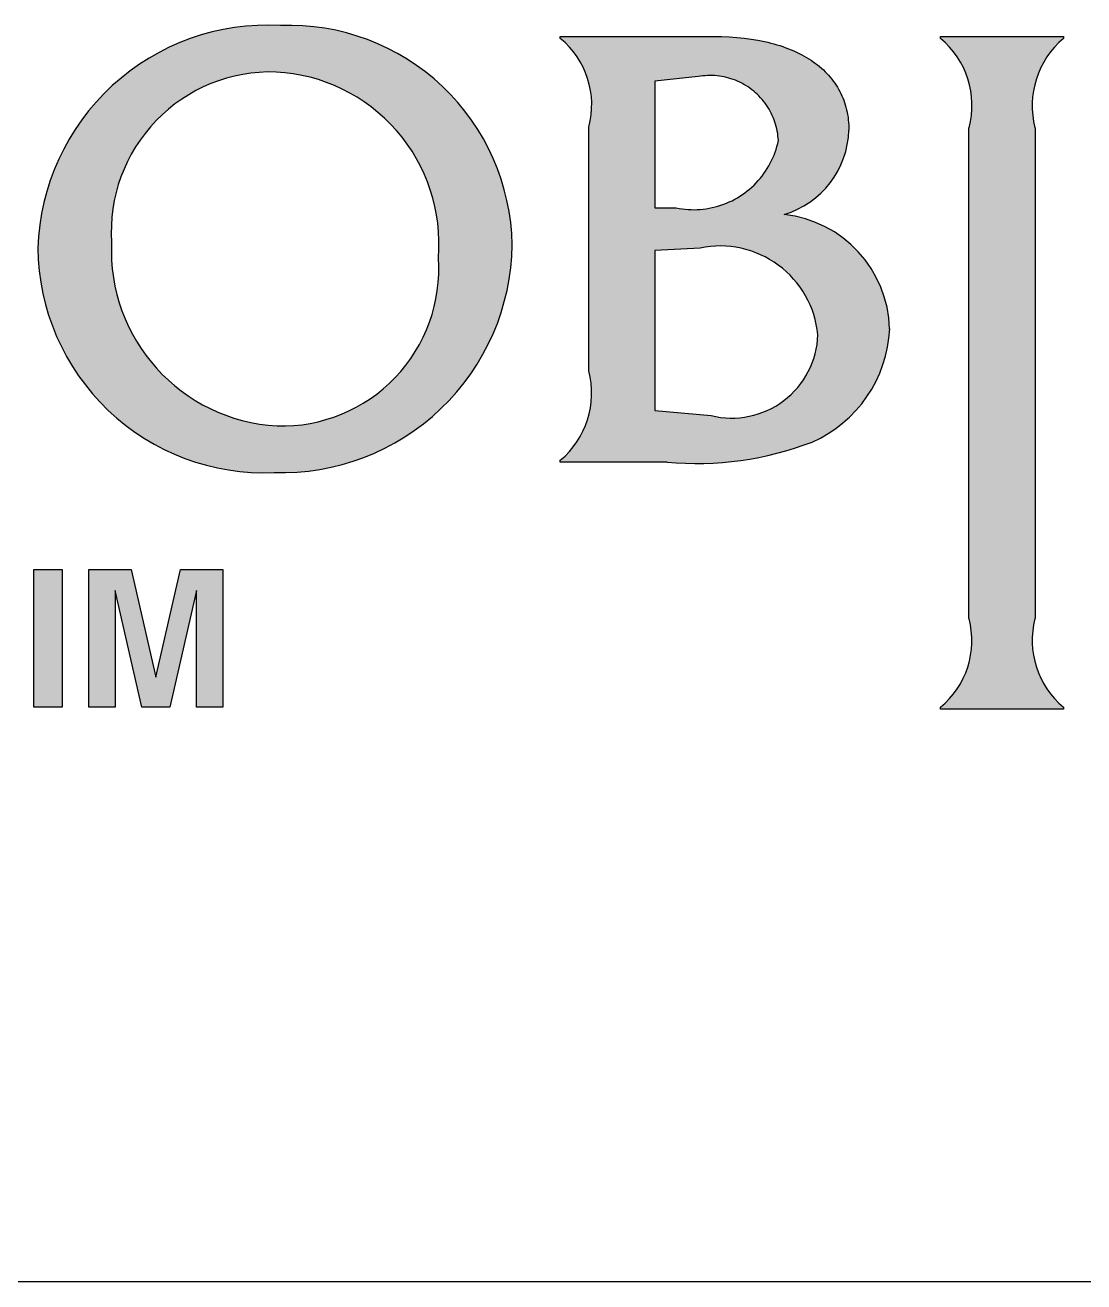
# Model space of a CAD drawing. Extents: x 1919 to 2339, y -1533 to -939.
# Drawn here: x 2027.649 to 2030.696, y -1377.379 to -1373.762 of the extents above; entities that cross this region are included whole.
import ezdxf

# ---------------------------------------------------------------- set-up
doc = ezdxf.new("R2010")
doc.units = 0
doc.header["$LTSCALE"] = 7
doc.header["$MEASUREMENT"] = 0
doc.layers.add('08_ALL_FEATURES', color=7, linetype='CONTINUOUS')
doc.layers.add('D', color=2, linetype='CONTINUOUS')

msp = doc.modelspace()

# ---------------------------------------------------------------- hatches: boundary and pattern name
at = {"layer": 'D', "extrusion": (0, 0, -1)}
h = msp.add_hatch(color=256, dxfattribs=at)
h.paths.add_polyline_path([(-2028.3845, -1373.7626), (-2028.4001, -1373.7622), (-2028.4157, -1373.7622), (-2028.4315, -1373.7626), (-2028.4472, -1373.7633), (-2028.4631, -1373.7645), (-2028.4789, -1373.766), (-2028.4948, -1373.768), (-2028.5106, -1373.7703), (-2028.5264, -1373.7731), (-2028.5422, -1373.7762), (-2028.5579, -1373.7798), (-2028.5735, -1373.7837), (-2028.5891, -1373.788), (-2028.6046, -1373.7928), (-2028.6199, -1373.7979), (-2028.6352, -1373.8034), (-2028.6502, -1373.8093), (-2028.6652, -1373.8156), (-2028.6799, -1373.8222), (-2028.6945, -1373.8293), (-2028.7088, -1373.8366), (-2028.723, -1373.8443), (-2028.7369, -1373.8524), (-2028.7506, -1373.8607), (-2028.7641, -1373.8694), (-2028.7773, -1373.8784), (-2028.7902, -1373.8877), (-2028.8028, -1373.8973), (-2028.8152, -1373.9071), (-2028.8272, -1373.9172), (-2028.839, -1373.9276), (-2028.8505, -1373.9382), (-2028.8617, -1373.949), (-2028.8726, -1373.9602), (-2028.8834, -1373.9717), (-2028.8939, -1373.9835), (-2028.9041, -1373.9956), (-2028.9141, -1374.008), (-2028.9238, -1374.0207), (-2028.9332, -1374.0336), (-2028.9423, -1374.0468), (-2028.9511, -1374.0603), (-2028.9596, -1374.074), (-2028.9677, -1374.088), (-2028.9755, -1374.1021), (-2028.983, -1374.1165), (-2028.9901, -1374.1311), (-2028.9968, -1374.1458), (-2029.0031, -1374.1607), (-2029.0091, -1374.1757), (-2029.0146, -1374.1909), (-2029.0198, -1374.2062), (-2029.0246, -1374.2216), (-2029.029, -1374.2371), (-2029.033, -1374.2527), (-2029.0366, -1374.2684), (-2029.0398, -1374.284), (-2029.0426, -1374.2998), (-2029.0451, -1374.3155), (-2029.0471, -1374.3312), (-2029.0487, -1374.3469), (-2029.0499, -1374.3626), (-2029.0508, -1374.3783), (-2029.0512, -1374.3939), (-2029.0508, -1374.41), (-2029.05, -1374.4261), (-2029.0488, -1374.4423), (-2029.0472, -1374.4586), (-2029.0452, -1374.4748), (-2029.0428, -1374.4911), (-2029.04, -1374.5073), (-2029.0367, -1374.5235), (-2029.0331, -1374.5397), (-2029.029, -1374.5558), (-2029.0245, -1374.5718), (-2029.0197, -1374.5878), (-2029.0144, -1374.6036), (-2029.0087, -1374.6193), (-2029.0026, -1374.6349), (-2028.9961, -1374.6503), (-2028.9893, -1374.6655), (-2028.982, -1374.6806), (-2028.9744, -1374.6955), (-2028.9664, -1374.7101), (-2028.9581, -1374.7246), (-2028.9494, -1374.7388), (-2028.9404, -1374.7527), (-2028.9311, -1374.7664), (-2028.9214, -1374.7798), (-2028.9115, -1374.793), (-2028.9012, -1374.8058), (-2028.8907, -1374.8184), (-2028.8799, -1374.8306), (-2028.8689, -1374.8425), (-2028.8576, -1374.8541), (-2028.8461, -1374.8654), (-2028.8343, -1374.8764), (-2028.8222, -1374.8872), (-2028.8098, -1374.8977), (-2028.7971, -1374.9079), (-2028.7841, -1374.9178), (-2028.7708, -1374.9275), (-2028.7572, -1374.9369), (-2028.7434, -1374.9459), (-2028.7293, -1374.9546), (-2028.715, -1374.963), (-2028.7004, -1374.971), (-2028.6856, -1374.9787), (-2028.6706, -1374.986), (-2028.6554, -1374.993), (-2028.6401, -1374.9995), (-2028.6245, -1375.0057), (-2028.6088, -1375.0115), (-2028.593, -1375.0169), (-2028.5771, -1375.0219), (-2028.561, -1375.0264), (-2028.5449, -1375.0306), (-2028.5287, -1375.0344), (-2028.5124, -1375.0377), (-2028.4961, -1375.0406), (-2028.4797, -1375.0431), (-2028.4634, -1375.0453), (-2028.447, -1375.0469), (-2028.4307, -1375.0482), (-2028.4144, -1375.0491), (-2028.3982, -1375.0496), (-2028.382, -1375.0497), (-2028.3659, -1375.0493), (-2028.35, -1375.0498), (-2028.3339, -1375.0499), (-2028.3178, -1375.0496), (-2028.3017, -1375.0489), (-2028.2855, -1375.0478), (-2028.2693, -1375.0463), (-2028.253, -1375.0444), (-2028.2368, -1375.042), (-2028.2206, -1375.0393), (-2028.2045, -1375.0361), (-2028.1884, -1375.0325), (-2028.1723, -1375.0285), (-2028.1564, -1375.0241), (-2028.1405, -1375.0193), (-2028.1248, -1375.0141), (-2028.1092, -1375.0084), (-2028.0938, -1375.0024), (-2028.0785, -1374.996), (-2028.0634, -1374.9892), (-2028.0485, -1374.9821), (-2028.0338, -1374.9746), (-2028.0193, -1374.9667), (-2028.005, -1374.9584), (-2027.991, -1374.9499), (-2027.9772, -1374.941), (-2027.9638, -1374.9318), (-2027.9505, -1374.9222), (-2027.9376, -1374.9124), (-2027.925, -1374.9023), (-2027.9126, -1374.892), (-2027.9006, -1374.8814), (-2027.8889, -1374.8705), (-2027.8775, -1374.8594), (-2027.8663, -1374.8479), (-2027.8553, -1374.8361), (-2027.8446, -1374.824), (-2027.8342, -1374.8116), (-2027.824, -1374.7989), (-2027.8141, -1374.7859), (-2027.8045, -1374.7726), (-2027.7953, -1374.759), (-2027.7863, -1374.7452), (-2027.7777, -1374.7311), (-2027.7694, -1374.7168), (-2027.7615, -1374.7023), (-2027.754, -1374.6875), (-2027.7468, -1374.6726), (-2027.74, -1374.6575), (-2027.7336, -1374.6422), (-2027.7276, -1374.6267), (-2027.722, -1374.6112), (-2027.7168, -1374.5955), (-2027.712, -1374.5797), (-2027.7076, -1374.5638), (-2027.7036, -1374.5478), (-2027.7001, -1374.5317), (-2027.6969, -1374.5157), (-2027.6942, -1374.4996), (-2027.6918, -1374.4834), (-2027.6899, -1374.4673), (-2027.6884, -1374.4512), (-2027.6873, -1374.4352), (-2027.6866, -1374.4191), (-2027.6862, -1374.4032), (-2027.6869, -1374.3871), (-2027.688, -1374.371), (-2027.6895, -1374.3548), (-2027.6914, -1374.3386), (-2027.6937, -1374.3224), (-2027.6964, -1374.3062), (-2027.6995, -1374.29), (-2027.7031, -1374.2738), (-2027.707, -1374.2577), (-2027.7114, -1374.2417), (-2027.7162, -1374.2258), (-2027.7214, -1374.2099), (-2027.7269, -1374.1942), (-2027.7329, -1374.1786), (-2027.7393, -1374.1631), (-2027.7461, -1374.1479), (-2027.7532, -1374.1327), (-2027.7608, -1374.1178), (-2027.7687, -1374.1031), (-2027.7769, -1374.0886), (-2027.7856, -1374.0743), (-2027.7945, -1374.0603), (-2027.8038, -1374.0465), (-2027.8134, -1374.033), (-2027.8233, -1374.0198), (-2027.8335, -1374.0069), (-2027.844, -1373.9942), (-2027.8548, -1373.9819), (-2027.8659, -1373.9699), (-2027.8771, -1373.9582), (-2027.8887, -1373.9468), (-2027.9004, -1373.9358), (-2027.9124, -1373.9251), (-2027.9247, -1373.9146), (-2027.9373, -1373.9043), (-2027.9502, -1373.8944), (-2027.9635, -1373.8847), (-2027.977, -1373.8753), (-2027.9907, -1373.8663), (-2028.0047, -1373.8575), (-2028.019, -1373.8491), (-2028.0335, -1373.841), (-2028.0483, -1373.8333), (-2028.0632, -1373.8259), (-2028.0784, -1373.819), (-2028.0937, -1373.8124), (-2028.1093, -1373.8061), (-2028.1249, -1373.8003), (-2028.1407, -1373.7949), (-2028.1567, -1373.7898), (-2028.1727, -1373.7852), (-2028.1889, -1373.781), (-2028.2051, -1373.7772), (-2028.2214, -1373.7738), (-2028.2378, -1373.7709), (-2028.2541, -1373.7683), (-2028.2705, -1373.7662), (-2028.2869, -1373.7644), (-2028.3033, -1373.7631), (-2028.3196, -1373.7622), (-2028.336, -1373.7617), (-2028.3522, -1373.7616), (-2028.3684, -1373.7619)], flags=0)
h.paths.add_polyline_path([(-2028.3752, -1374.9153), (-2028.3641, -1374.9145), (-2028.3528, -1374.9136), (-2028.3415, -1374.9123), (-2028.3302, -1374.9108), (-2028.3187, -1374.909), (-2028.3073, -1374.9069), (-2028.2957, -1374.9046), (-2028.2842, -1374.9019), (-2028.2727, -1374.899), (-2028.2611, -1374.8957), (-2028.2495, -1374.8922), (-2028.238, -1374.8884), (-2028.2265, -1374.8843), (-2028.215, -1374.8798), (-2028.2035, -1374.8751), (-2028.1921, -1374.87), (-2028.1808, -1374.8646), (-2028.1696, -1374.859), (-2028.1585, -1374.853), (-2028.1474, -1374.8467), (-2028.1365, -1374.8401), (-2028.1258, -1374.8333), (-2028.1151, -1374.8261), (-2028.1046, -1374.8186), (-2028.0943, -1374.8109), (-2028.0842, -1374.8029), (-2028.0743, -1374.7946), (-2028.0645, -1374.786), (-2028.055, -1374.7772), (-2028.0457, -1374.7681), (-2028.0366, -1374.7588), (-2028.0278, -1374.7492), (-2028.0192, -1374.7394), (-2028.0108, -1374.7294), (-2028.0028, -1374.7192), (-2027.995, -1374.7088), (-2027.9875, -1374.6983), (-2027.9802, -1374.6875), (-2027.9733, -1374.6766), (-2027.9666, -1374.6655), (-2027.9603, -1374.6544), (-2027.9543, -1374.643), (-2027.9485, -1374.6316), (-2027.9431, -1374.6201), (-2027.938, -1374.6085), (-2027.9332, -1374.5968), (-2027.9288, -1374.585), (-2027.9246, -1374.5732), (-2027.9207, -1374.5614), (-2027.9172, -1374.5495), (-2027.914, -1374.5376), (-2027.911, -1374.5257), (-2027.9084, -1374.5138), (-2027.9061, -1374.502), (-2027.9041, -1374.4901), (-2027.9024, -1374.4783), (-2027.9009, -1374.4666), (-2027.8998, -1374.4549), (-2027.8989, -1374.4433), (-2027.8983, -1374.4317), (-2027.898, -1374.4203), (-2027.8979, -1374.4089), (-2027.8981, -1374.3976), (-2027.8985, -1374.3864), (-2027.8978, -1374.3748), (-2027.8975, -1374.3631), (-2027.8975, -1374.3513), (-2027.8977, -1374.3394), (-2027.8983, -1374.3276), (-2027.8992, -1374.3157), (-2027.9004, -1374.3038), (-2027.9019, -1374.2918), (-2027.9037, -1374.2799), (-2027.9058, -1374.2681), (-2027.9083, -1374.2562), (-2027.9111, -1374.2444), (-2027.9142, -1374.2327), (-2027.9176, -1374.221), (-2027.9213, -1374.2094), (-2027.9253, -1374.198), (-2027.9296, -1374.1866), (-2027.9343, -1374.1753), (-2027.9392, -1374.1642), (-2027.9444, -1374.1533), (-2027.9499, -1374.1425), (-2027.9556, -1374.1318), (-2027.9616, -1374.1214), (-2027.9679, -1374.1111), (-2027.9744, -1374.101), (-2027.9812, -1374.0911), (-2027.9882, -1374.0814), (-2027.9954, -1374.072), (-2028.0029, -1374.0628), (-2028.0105, -1374.0538), (-2028.0183, -1374.0451), (-2028.0263, -1374.0366), (-2028.0345, -1374.0283), (-2028.043, -1374.0202), (-2028.0517, -1374.0122), (-2028.0607, -1374.0045), (-2028.0698, -1373.9969), (-2028.0793, -1373.9896), (-2028.0889, -1373.9825), (-2028.0988, -1373.9756), (-2028.1088, -1373.969), (-2028.1191, -1373.9626), (-2028.1295, -1373.9565), (-2028.1401, -1373.9506), (-2028.1509, -1373.9451), (-2028.1618, -1373.9398), (-2028.1729, -1373.9347), (-2028.1841, -1373.93), (-2028.1954, -1373.9256), (-2028.2069, -1373.9215), (-2028.2184, -1373.9177), (-2028.23, -1373.9142), (-2028.2417, -1373.911), (-2028.2535, -1373.9081), (-2028.2653, -1373.9056), (-2028.2771, -1373.9033), (-2028.289, -1373.9014), (-2028.3008, -1373.8998), (-2028.3127, -1373.8985), (-2028.3246, -1373.8975), (-2028.3364, -1373.8969), (-2028.3482, -1373.8965), (-2028.3599, -1373.8964), (-2028.3716, -1373.8967), (-2028.3836, -1373.8974), (-2028.3957, -1373.8985), (-2028.4078, -1373.8999), (-2028.4199, -1373.9016), (-2028.432, -1373.9036), (-2028.4441, -1373.9059), (-2028.4562, -1373.9085), (-2028.4683, -1373.9114), (-2028.4803, -1373.9146), (-2028.4922, -1373.9181), (-2028.5041, -1373.922), (-2028.5159, -1373.9261), (-2028.5276, -1373.9306), (-2028.5392, -1373.9353), (-2028.5506, -1373.9404), (-2028.562, -1373.9457), (-2028.5732, -1373.9513), (-2028.5843, -1373.9572), (-2028.5952, -1373.9634), (-2028.6059, -1373.9699), (-2028.6164, -1373.9766), (-2028.6268, -1373.9835), (-2028.637, -1373.9907), (-2028.6469, -1373.9982), (-2028.6566, -1374.0058), (-2028.6662, -1374.0137), (-2028.6755, -1374.0218), (-2028.6845, -1374.0301), (-2028.6933, -1374.0386), (-2028.7019, -1374.0472), (-2028.7102, -1374.0561), (-2028.7183, -1374.0651), (-2028.7261, -1374.0743), (-2028.7337, -1374.0837), (-2028.7412, -1374.0933), (-2028.7484, -1374.1032), (-2028.7554, -1374.1133), (-2028.7622, -1374.1236), (-2028.7688, -1374.134), (-2028.7751, -1374.1447), (-2028.7811, -1374.1556), (-2028.7869, -1374.1666), (-2028.7924, -1374.1778), (-2028.7976, -1374.1892), (-2028.8026, -1374.2006), (-2028.8073, -1374.2123), (-2028.8116, -1374.224), (-2028.8157, -1374.2359), (-2028.8195, -1374.2478), (-2028.8229, -1374.2599), (-2028.8261, -1374.272), (-2028.829, -1374.2842), (-2028.8315, -1374.2964), (-2028.8337, -1374.3087), (-2028.8356, -1374.321), (-2028.8372, -1374.3333), (-2028.8385, -1374.3457), (-2028.8395, -1374.358), (-2028.8401, -1374.3703), (-2028.8405, -1374.3826), (-2028.8405, -1374.3948), (-2028.8403, -1374.407), (-2028.8397, -1374.4191), (-2028.8389, -1374.4312), (-2028.8396, -1374.4426), (-2028.8399, -1374.4542), (-2028.84, -1374.4658), (-2028.8398, -1374.4774), (-2028.8393, -1374.4891), (-2028.8385, -1374.5008), (-2028.8373, -1374.5125), (-2028.8359, -1374.5243), (-2028.8341, -1374.536), (-2028.8321, -1374.5477), (-2028.8297, -1374.5594), (-2028.827, -1374.571), (-2028.824, -1374.5826), (-2028.8207, -1374.5941), (-2028.8171, -1374.6055), (-2028.8132, -1374.6168), (-2028.809, -1374.628), (-2028.8044, -1374.6391), (-2028.7996, -1374.65), (-2028.7946, -1374.6608), (-2028.7892, -1374.6715), (-2028.7836, -1374.682), (-2028.7777, -1374.6923), (-2028.7716, -1374.7025), (-2028.7652, -1374.7124), (-2028.7586, -1374.7222), (-2028.7517, -1374.7317), (-2028.7446, -1374.741), (-2028.7374, -1374.7501), (-2028.7299, -1374.759), (-2028.7222, -1374.7676), (-2028.7144, -1374.776), (-2028.7063, -1374.7842), (-2028.698, -1374.7922), (-2028.6895, -1374.8001), (-2028.6807, -1374.8078), (-2028.6717, -1374.8152), (-2028.6625, -1374.8225), (-2028.653, -1374.8295), (-2028.6434, -1374.8363), (-2028.6335, -1374.8429), (-2028.6234, -1374.8492), (-2028.6132, -1374.8553), (-2028.6028, -1374.8611), (-2028.5922, -1374.8666), (-2028.5814, -1374.8719), (-2028.5706, -1374.8769), (-2028.5595, -1374.8816), (-2028.5484, -1374.886), (-2028.5372, -1374.8901), (-2028.5258, -1374.8939), (-2028.5144, -1374.8974), (-2028.5029, -1374.9006), (-2028.4914, -1374.9034), (-2028.4798, -1374.906), (-2028.4681, -1374.9083), (-2028.4565, -1374.9102), (-2028.4448, -1374.9118), (-2028.4331, -1374.9132), (-2028.4215, -1374.9142), (-2028.4098, -1374.9149), (-2028.3982, -1374.9153), (-2028.3867, -1374.9154)], flags=0)
h = msp.add_hatch(color=256, dxfattribs=at)
h.paths.add_polyline_path([(-2030.0203, -1374.0643), (-2030.0201, -1374.0691), (-2030.0198, -1374.0739), (-2030.0194, -1374.0787), (-2030.019, -1374.0835), (-2030.0184, -1374.0884), (-2030.0178, -1374.0933), (-2030.017, -1374.0982), (-2030.0162, -1374.1031), (-2030.0153, -1374.108), (-2030.0142, -1374.1129), (-2030.0131, -1374.1178), (-2030.0119, -1374.1227), (-2030.0105, -1374.1276), (-2030.0091, -1374.1325), (-2030.0076, -1374.1373), (-2030.0059, -1374.1422), (-2030.0042, -1374.147), (-2030.0023, -1374.1519), (-2030.0004, -1374.1567), (-2029.9984, -1374.1614), (-2029.9962, -1374.1662), (-2029.994, -1374.1709), (-2029.9917, -1374.1755), (-2029.9892, -1374.1802), (-2029.9867, -1374.1848), (-2029.9841, -1374.1893), (-2029.9813, -1374.1938), (-2029.9785, -1374.1983), (-2029.9756, -1374.2026), (-2029.9726, -1374.207), (-2029.9695, -1374.2113), (-2029.9664, -1374.2155), (-2029.9631, -1374.2196), (-2029.9598, -1374.2237), (-2029.9563, -1374.2277), (-2029.9528, -1374.2316), (-2029.9493, -1374.2355), (-2029.9456, -1374.2393), (-2029.9419, -1374.243), (-2029.9381, -1374.2466), (-2029.9343, -1374.2502), (-2029.9304, -1374.2536), (-2029.9264, -1374.257), (-2029.9223, -1374.2603), (-2029.9183, -1374.2635), (-2029.9141, -1374.2666), (-2029.9099, -1374.2696), (-2029.9057, -1374.2725), (-2029.9014, -1374.2753), (-2029.8971, -1374.2781), (-2029.8927, -1374.2807), (-2029.8883, -1374.2833), (-2029.8839, -1374.2857), (-2029.8795, -1374.2881), (-2029.875, -1374.2903), (-2029.8705, -1374.2925), (-2029.866, -1374.2946), (-2029.8615, -1374.2965), (-2029.8569, -1374.2984), (-2029.8523, -1374.3002), (-2029.8478, -1374.3019), (-2029.8432, -1374.3035), (-2029.8386, -1374.305), (-2029.8341, -1374.3064), (-2029.841, -1374.3072), (-2029.848, -1374.3082), (-2029.8551, -1374.3094), (-2029.8621, -1374.3107), (-2029.8692, -1374.3122), (-2029.8763, -1374.3138), (-2029.8834, -1374.3156), (-2029.8905, -1374.3176), (-2029.8976, -1374.3197), (-2029.9047, -1374.322), (-2029.9118, -1374.3245), (-2029.9189, -1374.3271), (-2029.9259, -1374.3299), (-2029.9329, -1374.3329), (-2029.9399, -1374.3361), (-2029.9469, -1374.3394), (-2029.9537, -1374.3429), (-2029.9606, -1374.3465), (-2029.9674, -1374.3504), (-2029.9741, -1374.3544), (-2029.9807, -1374.3585), (-2029.9873, -1374.3629), (-2029.9937, -1374.3673), (-2030.0001, -1374.372), (-2030.0064, -1374.3768), (-2030.0126, -1374.3817), (-2030.0187, -1374.3869), (-2030.0247, -1374.3921), (-2030.0305, -1374.3975), (-2030.0362, -1374.403), (-2030.0418, -1374.4087), (-2030.0473, -1374.4145), (-2030.0527, -1374.4205), (-2030.0578, -1374.4265), (-2030.0629, -1374.4327), (-2030.0678, -1374.4389), (-2030.0725, -1374.4453), (-2030.0771, -1374.4518), (-2030.0816, -1374.4584), (-2030.0858, -1374.4651), (-2030.0899, -1374.4718), (-2030.0939, -1374.4786), (-2030.0976, -1374.4855), (-2030.1012, -1374.4925), (-2030.1047, -1374.4995), (-2030.1079, -1374.5066), (-2030.111, -1374.5137), (-2030.1139, -1374.5208), (-2030.1167, -1374.528), (-2030.1192, -1374.5352), (-2030.1216, -1374.5425), (-2030.1238, -1374.5497), (-2030.1259, -1374.557), (-2030.1278, -1374.5642), (-2030.1295, -1374.5715), (-2030.131, -1374.5788), (-2030.1324, -1374.586), (-2030.1336, -1374.5932), (-2030.1346, -1374.6004), (-2030.1355, -1374.6076), (-2030.1363, -1374.6148), (-2030.1369, -1374.6219), (-2030.1373, -1374.6289), (-2030.1376, -1374.636), (-2030.1368, -1374.6483), (-2030.1356, -1374.6608), (-2030.134, -1374.6733), (-2030.1319, -1374.6859), (-2030.1294, -1374.6984), (-2030.1265, -1374.711), (-2030.1231, -1374.7235), (-2030.1192, -1374.736), (-2030.1171, -1374.7422), (-2030.1149, -1374.7484), (-2030.1126, -1374.7545), (-2030.1101, -1374.7606), (-2030.1076, -1374.7667), (-2030.1049, -1374.7728), (-2030.1021, -1374.7788), (-2030.0992, -1374.7848), (-2030.0962, -1374.7907), (-2030.0931, -1374.7966), (-2030.0899, -1374.8024), (-2030.0866, -1374.8082), (-2030.0832, -1374.814), (-2030.0797, -1374.8196), (-2030.076, -1374.8252), (-2030.0723, -1374.8308), (-2030.0685, -1374.8362), (-2030.0646, -1374.8416), (-2030.0606, -1374.847), (-2030.0564, -1374.8522), (-2030.0523, -1374.8574), (-2030.048, -1374.8625), (-2030.0436, -1374.8675), (-2030.0391, -1374.8724), (-2030.0346, -1374.8773), (-2030.03, -1374.882), (-2030.0253, -1374.8867), (-2030.0205, -1374.8913), (-2030.0157, -1374.8958), (-2030.0108, -1374.9002), (-2030.0058, -1374.9045), (-2030.0008, -1374.9087), (-2029.9906, -1374.9168), (-2029.9801, -1374.9244), (-2029.9695, -1374.9317), (-2029.9586, -1374.9386), (-2029.9477, -1374.945), (-2029.9366, -1374.9511), (-2029.9254, -1374.9567), (-2029.9141, -1374.9618), (-2029.8894, -1374.9709), (-2029.8643, -1374.9792), (-2029.8389, -1374.9869), (-2029.8133, -1374.9939), (-2029.7875, -1375.0001), (-2029.7614, -1375.0056), (-2029.7352, -1375.0104), (-2029.7088, -1375.0145), (-2029.6824, -1375.0177), (-2029.6559, -1375.0203), (-2029.6293, -1375.022), (-2029.6027, -1375.023), (-2029.5762, -1375.0233), (-2029.5497, -1375.0228), (-2029.5233, -1375.0215), (-2029.497, -1375.0196), (-2029.1897, -1375.0196), (-2029.1897, -1375.014), (-2029.1961, -1375.0084), (-2029.2024, -1375.0026), (-2029.2085, -1374.9965), (-2029.2145, -1374.9902), (-2029.2202, -1374.9836), (-2029.2231, -1374.9802), (-2029.2258, -1374.9768), (-2029.2285, -1374.9733), (-2029.2312, -1374.9697), (-2029.2338, -1374.9661), (-2029.2363, -1374.9624), (-2029.2388, -1374.9587), (-2029.2412, -1374.9549), (-2029.2436, -1374.9511), (-2029.2459, -1374.9472), (-2029.2481, -1374.9433), (-2029.2503, -1374.9393), (-2029.2524, -1374.9353), (-2029.2544, -1374.9312), (-2029.2564, -1374.9271), (-2029.2583, -1374.923), (-2029.2601, -1374.9188), (-2029.2618, -1374.9146), (-2029.2635, -1374.9103), (-2029.265, -1374.906), (-2029.2665, -1374.9017), (-2029.268, -1374.8974), (-2029.2693, -1374.893), (-2029.2706, -1374.8886), (-2029.2718, -1374.8842), (-2029.2729, -1374.8798), (-2029.2739, -1374.8754), (-2029.2749, -1374.8709), (-2029.2757, -1374.8664), (-2029.2765, -1374.8619), (-2029.2772, -1374.8575), (-2029.2778, -1374.853), (-2029.2784, -1374.8485), (-2029.2788, -1374.844), (-2029.2792, -1374.8395), (-2029.2795, -1374.835), (-2029.2797, -1374.8305), (-2029.2798, -1374.826), (-2029.2799, -1374.8216), (-2029.2799, -1374.8171), (-2029.2798, -1374.8127), (-2029.2796, -1374.8082), (-2029.2793, -1374.8038), (-2029.279, -1374.7994), (-2029.2781, -1374.7907), (-2029.2769, -1374.7821), (-2029.2754, -1374.7736), (-2029.2737, -1374.7652), (-2029.2717, -1374.757), (-2029.2717, -1374.055), (-2029.2737, -1374.0468), (-2029.2755, -1374.0385), (-2029.277, -1374.0301), (-2029.2777, -1374.0258), (-2029.2783, -1374.0215), (-2029.2788, -1374.0172), (-2029.2792, -1374.0128), (-2029.2796, -1374.0085), (-2029.2798, -1374.0041), (-2029.28, -1373.9997), (-2029.2802, -1373.9953), (-2029.2802, -1373.9908), (-2029.2802, -1373.9864), (-2029.28, -1373.9819), (-2029.2798, -1373.9775), (-2029.2796, -1373.973), (-2029.2792, -1373.9685), (-2029.2787, -1373.964), (-2029.2782, -1373.9596), (-2029.2776, -1373.9551), (-2029.2769, -1373.9506), (-2029.2761, -1373.9461), (-2029.2753, -1373.9417), (-2029.2743, -1373.9373), (-2029.2733, -1373.9328), (-2029.2722, -1373.9284), (-2029.271, -1373.924), (-2029.2697, -1373.9197), (-2029.2684, -1373.9153), (-2029.2669, -1373.911), (-2029.2654, -1373.9067), (-2029.2638, -1373.9024), (-2029.2622, -1373.8982), (-2029.2604, -1373.894), (-2029.2586, -1373.8899), (-2029.2567, -1373.8857), (-2029.2548, -1373.8816), (-2029.2527, -1373.8776), (-2029.2506, -1373.8736), (-2029.2484, -1373.8697), (-2029.2462, -1373.8658), (-2029.2439, -1373.8619), (-2029.2415, -1373.8581), (-2029.2391, -1373.8544), (-2029.2366, -1373.8507), (-2029.234, -1373.847), (-2029.2314, -1373.8435), (-2029.2287, -1373.8399), (-2029.226, -1373.8365), (-2029.2232, -1373.8331), (-2029.2204, -1373.8297), (-2029.2175, -1373.8264), (-2029.2146, -1373.8232), (-2029.2116, -1373.8201), (-2029.2086, -1373.817), (-2029.2025, -1373.811), (-2029.1962, -1373.8053), (-2029.1897, -1373.7999), (-2029.1897, -1373.7943), (-2029.631, -1373.7943), (-2029.6538, -1373.7946), (-2029.6759, -1373.7955), (-2029.6975, -1373.797), (-2029.7184, -1373.7991), (-2029.7386, -1373.8018), (-2029.7583, -1373.805), (-2029.7678, -1373.8068), (-2029.7772, -1373.8088), (-2029.7865, -1373.8109), (-2029.7956, -1373.8132), (-2029.8045, -1373.8156), (-2029.8133, -1373.8181), (-2029.8218, -1373.8207), (-2029.8303, -1373.8235), (-2029.8385, -1373.8265), (-2029.8466, -1373.8295), (-2029.8545, -1373.8327), (-2029.8622, -1373.836), (-2029.8698, -1373.8395), (-2029.8772, -1373.843), (-2029.8844, -1373.8468), (-2029.8915, -1373.8506), (-2029.8983, -1373.8545), (-2029.905, -1373.8586), (-2029.9115, -1373.8628), (-2029.9179, -1373.8671), (-2029.924, -1373.8716), (-2029.93, -1373.8762), (-2029.9358, -1373.8808), (-2029.9414, -1373.8856), (-2029.9468, -1373.8906), (-2029.952, -1373.8956), (-2029.9571, -1373.9008), (-2029.9619, -1373.906), (-2029.9666, -1373.9114), (-2029.9711, -1373.9169), (-2029.9754, -1373.9225), (-2029.9795, -1373.9282), (-2029.9834, -1373.9341), (-2029.9872, -1373.94), (-2029.9907, -1373.946), (-2029.994, -1373.9522), (-2029.9972, -1373.9584), (-2030.0001, -1373.9648), (-2030.0029, -1373.9713), (-2030.0054, -1373.9778), (-2030.0078, -1373.9845), (-2030.0099, -1373.9913), (-2030.0119, -1373.9981), (-2030.0136, -1374.0051), (-2030.0152, -1374.0122), (-2030.0165, -1374.0193), (-2030.0177, -1374.0266), (-2030.0186, -1374.0339), (-2030.0193, -1374.0414), (-2030.0199, -1374.0489), (-2030.0202, -1374.0566)], flags=0)
h.paths.add_polyline_path([(-2029.4616, -1373.9228), (-2029.5864, -1373.9097), (-2029.5931, -1373.9086), (-2029.5999, -1373.9077), (-2029.6067, -1373.9071), (-2029.6135, -1373.9067), (-2029.6203, -1373.9066), (-2029.6272, -1373.9067), (-2029.634, -1373.907), (-2029.6408, -1373.9076), (-2029.6476, -1373.9084), (-2029.6543, -1373.9094), (-2029.661, -1373.9107), (-2029.6677, -1373.9122), (-2029.6743, -1373.9139), (-2029.6808, -1373.9159), (-2029.6873, -1373.918), (-2029.6937, -1373.9205), (-2029.7, -1373.9231), (-2029.7062, -1373.9259), (-2029.7123, -1373.929), (-2029.7183, -1373.9323), (-2029.7241, -1373.9357), (-2029.7299, -1373.9394), (-2029.7355, -1373.9433), (-2029.741, -1373.9474), (-2029.7463, -1373.9516), (-2029.7515, -1373.9561), (-2029.7565, -1373.9607), (-2029.7614, -1373.9655), (-2029.7661, -1373.9704), (-2029.7706, -1373.9756), (-2029.7749, -1373.9808), (-2029.7791, -1373.9863), (-2029.783, -1373.9918), (-2029.7868, -1373.9975), (-2029.7904, -1374.0033), (-2029.7937, -1374.0093), (-2029.7969, -1374.0153), (-2029.7998, -1374.0215), (-2029.8025, -1374.0278), (-2029.805, -1374.0341), (-2029.8073, -1374.0405), (-2029.8094, -1374.047), (-2029.8112, -1374.0536), (-2029.8128, -1374.0603), (-2029.8142, -1374.0669), (-2029.8153, -1374.0737), (-2029.8162, -1374.0804), (-2029.8169, -1374.0872), (-2029.8173, -1374.0941), (-2029.8154, -1374.1025), (-2029.8132, -1374.1109), (-2029.8107, -1374.1193), (-2029.8079, -1374.1275), (-2029.8048, -1374.1356), (-2029.8015, -1374.1437), (-2029.7979, -1374.1516), (-2029.794, -1374.1593), (-2029.7898, -1374.1669), (-2029.7854, -1374.1744), (-2029.7807, -1374.1817), (-2029.7757, -1374.1889), (-2029.7705, -1374.1959), (-2029.7651, -1374.2026), (-2029.7594, -1374.2092), (-2029.7535, -1374.2156), (-2029.7474, -1374.2218), (-2029.7411, -1374.2278), (-2029.7346, -1374.2335), (-2029.7279, -1374.239), (-2029.721, -1374.2443), (-2029.7139, -1374.2493), (-2029.7066, -1374.2541), (-2029.6992, -1374.2586), (-2029.6916, -1374.2629), (-2029.6839, -1374.2669), (-2029.676, -1374.2706), (-2029.6681, -1374.2741), (-2029.66, -1374.2772), (-2029.6518, -1374.2801), (-2029.6435, -1374.2827), (-2029.6351, -1374.285), (-2029.6266, -1374.287), (-2029.6181, -1374.2887), (-2029.6095, -1374.2902), (-2029.6009, -1374.2913), (-2029.5923, -1374.2921), (-2029.5836, -1374.2926), (-2029.5749, -1374.2928), (-2029.5662, -1374.2927), (-2029.5575, -1374.2923), (-2029.5489, -1374.2916), (-2029.5402, -1374.2906), (-2029.5316, -1374.2893), (-2029.5231, -1374.2877), (-2029.4616, -1374.2877)], flags=0)
h.paths.add_polyline_path([(-2029.9309, -1374.6527), (-2029.9306, -1374.6594), (-2029.9301, -1374.6661), (-2029.9294, -1374.6728), (-2029.9286, -1374.6796), (-2029.9275, -1374.6863), (-2029.9263, -1374.6931), (-2029.9248, -1374.6998), (-2029.9232, -1374.7066), (-2029.9214, -1374.7132), (-2029.9194, -1374.7199), (-2029.9172, -1374.7265), (-2029.9148, -1374.7331), (-2029.9122, -1374.7396), (-2029.9094, -1374.746), (-2029.9064, -1374.7524), (-2029.9033, -1374.7586), (-2029.9, -1374.7648), (-2029.8965, -1374.7709), (-2029.8929, -1374.7769), (-2029.8891, -1374.7828), (-2029.8851, -1374.7885), (-2029.881, -1374.7941), (-2029.8767, -1374.7996), (-2029.8723, -1374.805), (-2029.8677, -1374.8102), (-2029.8631, -1374.8152), (-2029.8583, -1374.8202), (-2029.8534, -1374.8249), (-2029.8484, -1374.8295), (-2029.8433, -1374.834), (-2029.8381, -1374.8382), (-2029.8328, -1374.8424), (-2029.8274, -1374.8463), (-2029.8219, -1374.8502), (-2029.8162, -1374.8539), (-2029.8104, -1374.8575), (-2029.8045, -1374.8609), (-2029.7985, -1374.8642), (-2029.7924, -1374.8673), (-2029.7861, -1374.8702), (-2029.7798, -1374.873), (-2029.7733, -1374.8757), (-2029.7668, -1374.8781), (-2029.7602, -1374.8804), (-2029.7535, -1374.8825), (-2029.7468, -1374.8844), (-2029.74, -1374.8861), (-2029.7331, -1374.8876), (-2029.7262, -1374.8889), (-2029.7193, -1374.89), (-2029.7124, -1374.8909), (-2029.7054, -1374.8917), (-2029.6984, -1374.8922), (-2029.6915, -1374.8925), (-2029.6845, -1374.8927), (-2029.6776, -1374.8926), (-2029.6707, -1374.8924), (-2029.6638, -1374.8919), (-2029.657, -1374.8913), (-2029.6502, -1374.8905), (-2029.6435, -1374.8895), (-2029.6368, -1374.8883), (-2029.6302, -1374.887), (-2029.6237, -1374.8855), (-2029.4616, -1374.8705), (-2029.4616, -1374.4106), (-2029.5919, -1374.4032), (-2029.599, -1374.4018), (-2029.6062, -1374.4006), (-2029.6134, -1374.3996), (-2029.6207, -1374.3987), (-2029.628, -1374.3981), (-2029.6354, -1374.3976), (-2029.6428, -1374.3974), (-2029.6502, -1374.3973), (-2029.6577, -1374.3974), (-2029.6651, -1374.3977), (-2029.6726, -1374.3982), (-2029.6801, -1374.3989), (-2029.6875, -1374.3999), (-2029.695, -1374.401), (-2029.7024, -1374.4023), (-2029.7098, -1374.4038), (-2029.7171, -1374.4055), (-2029.7244, -1374.4074), (-2029.7316, -1374.4095), (-2029.7388, -1374.4117), (-2029.7458, -1374.4142), (-2029.7528, -1374.4169), (-2029.7598, -1374.4197), (-2029.7666, -1374.4227), (-2029.7733, -1374.4258), (-2029.7799, -1374.4292), (-2029.7864, -1374.4327), (-2029.7928, -1374.4363), (-2029.7991, -1374.4401), (-2029.8052, -1374.444), (-2029.8112, -1374.4481), (-2029.8171, -1374.4523), (-2029.8229, -1374.4567), (-2029.8285, -1374.4612), (-2029.8341, -1374.4659), (-2029.8396, -1374.4708), (-2029.845, -1374.4758), (-2029.8502, -1374.4809), (-2029.8554, -1374.4863), (-2029.8604, -1374.4918), (-2029.8653, -1374.4974), (-2029.8701, -1374.5031), (-2029.8747, -1374.509), (-2029.8791, -1374.5151), (-2029.8834, -1374.5212), (-2029.8876, -1374.5275), (-2029.8915, -1374.5339), (-2029.8953, -1374.5404), (-2029.899, -1374.547), (-2029.9024, -1374.5537), (-2029.9057, -1374.5605), (-2029.9088, -1374.5673), (-2029.9117, -1374.5742), (-2029.9144, -1374.5812), (-2029.9169, -1374.5882), (-2029.9192, -1374.5953), (-2029.9214, -1374.6024), (-2029.9233, -1374.6096), (-2029.9251, -1374.6168), (-2029.9266, -1374.624), (-2029.928, -1374.6312), (-2029.9291, -1374.6383), (-2029.9301, -1374.6455)], flags=0)
for points in [[(-2030.284, -1375.7249), (-2030.2904, -1375.7194), (-2030.2966, -1375.7136), (-2030.3028, -1375.7076), (-2030.3087, -1375.7014), (-2030.3116, -1375.6981), (-2030.3145, -1375.6948), (-2030.3173, -1375.6915), (-2030.32, -1375.6881), (-2030.3227, -1375.6846), (-2030.3254, -1375.6811), (-2030.328, -1375.6775), (-2030.3305, -1375.6738), (-2030.333, -1375.6702), (-2030.3355, -1375.6664), (-2030.3378, -1375.6626), (-2030.3401, -1375.6587), (-2030.3423, -1375.6548), (-2030.3445, -1375.6509), (-2030.3466, -1375.6469), (-2030.3486, -1375.6429), (-2030.3506, -1375.6388), (-2030.3525, -1375.6347), (-2030.3543, -1375.6305), (-2030.356, -1375.6263), (-2030.3577, -1375.6221), (-2030.3593, -1375.6179), (-2030.3608, -1375.6136), (-2030.3622, -1375.6093), (-2030.3636, -1375.6049), (-2030.3648, -1375.6006), (-2030.366, -1375.5962), (-2030.3671, -1375.5918), (-2030.3681, -1375.5874), (-2030.3691, -1375.5829), (-2030.37, -1375.5785), (-2030.3707, -1375.574), (-2030.3714, -1375.5696), (-2030.3721, -1375.5651), (-2030.3726, -1375.5606), (-2030.3731, -1375.5562), (-2030.3734, -1375.5517), (-2030.3737, -1375.5472), (-2030.3739, -1375.5428), (-2030.3741, -1375.5383), (-2030.3741, -1375.5339), (-2030.3741, -1375.5294), (-2030.374, -1375.525), (-2030.3738, -1375.5206), (-2030.3736, -1375.5162), (-2030.3732, -1375.5119), (-2030.3728, -1375.5075), (-2030.3723, -1375.5032), (-2030.3711, -1375.4947), (-2030.3697, -1375.4862), (-2030.3679, -1375.4779), (-2030.3659, -1375.4697), (-2030.3659, -1374.0568), (-2030.368, -1374.0486), (-2030.3698, -1374.0403), (-2030.3714, -1374.0318), (-2030.372, -1374.0275), (-2030.3726, -1374.0232), (-2030.3731, -1374.0188), (-2030.3736, -1374.0145), (-2030.3739, -1374.0101), (-2030.3742, -1374.0056), (-2030.3744, -1374.0012), (-2030.3745, -1373.9968), (-2030.3746, -1373.9923), (-2030.3746, -1373.9878), (-2030.3745, -1373.9833), (-2030.3743, -1373.9788), (-2030.374, -1373.9743), (-2030.3736, -1373.9698), (-2030.3732, -1373.9653), (-2030.3727, -1373.9608), (-2030.3721, -1373.9563), (-2030.3714, -1373.9518), (-2030.3706, -1373.9473), (-2030.3697, -1373.9428), (-2030.3688, -1373.9384), (-2030.3678, -1373.9339), (-2030.3667, -1373.9295), (-2030.3655, -1373.925), (-2030.3642, -1373.9206), (-2030.3629, -1373.9163), (-2030.3614, -1373.9119), (-2030.3599, -1373.9076), (-2030.3583, -1373.9033), (-2030.3567, -1373.899), (-2030.3549, -1373.8948), (-2030.3531, -1373.8906), (-2030.3512, -1373.8865), (-2030.3492, -1373.8824), (-2030.3472, -1373.8783), (-2030.3451, -1373.8743), (-2030.3429, -1373.8703), (-2030.3406, -1373.8664), (-2030.3383, -1373.8625), (-2030.3359, -1373.8586), (-2030.3335, -1373.8549), (-2030.331, -1373.8511), (-2030.3284, -1373.8475), (-2030.3258, -1373.8439), (-2030.3231, -1373.8403), (-2030.3204, -1373.8368), (-2030.3176, -1373.8334), (-2030.3148, -1373.83), (-2030.3119, -1373.8267), (-2030.3089, -1373.8234), (-2030.306, -1373.8203), (-2030.3029, -1373.8171), (-2030.2968, -1373.8111), (-2030.2905, -1373.8053), (-2030.284, -1373.7999), (-2030.284, -1373.7943), (-2030.6378, -1373.7943), (-2030.6378, -1373.7999), (-2030.6314, -1373.8054), (-2030.6252, -1373.8113), (-2030.6191, -1373.8174), (-2030.6131, -1373.8237), (-2030.6074, -1373.8303), (-2030.6018, -1373.8371), (-2030.5991, -1373.8406), (-2030.5965, -1373.8442), (-2030.5939, -1373.8478), (-2030.5914, -1373.8515), (-2030.5889, -1373.8552), (-2030.5865, -1373.859), (-2030.5841, -1373.8629), (-2030.5818, -1373.8667), (-2030.5796, -1373.8707), (-2030.5774, -1373.8746), (-2030.5753, -1373.8787), (-2030.5733, -1373.8827), (-2030.5714, -1373.8868), (-2030.5695, -1373.891), (-2030.5677, -1373.8952), (-2030.566, -1373.8994), (-2030.5643, -1373.9036), (-2030.5627, -1373.9079), (-2030.5612, -1373.9122), (-2030.5598, -1373.9165), (-2030.5585, -1373.9209), (-2030.5572, -1373.9253), (-2030.556, -1373.9297), (-2030.5549, -1373.9341), (-2030.5539, -1373.9386), (-2030.5529, -1373.943), (-2030.552, -1373.9475), (-2030.5513, -1373.9519), (-2030.5506, -1373.9564), (-2030.5499, -1373.9609), (-2030.5494, -1373.9654), (-2030.5489, -1373.9699), (-2030.5486, -1373.9744), (-2030.5483, -1373.9789), (-2030.548, -1373.9834), (-2030.5479, -1373.9878), (-2030.5478, -1373.9923), (-2030.5479, -1373.9968), (-2030.5479, -1374.0012), (-2030.5481, -1374.0056), (-2030.5487, -1374.0144), (-2030.5496, -1374.0231), (-2030.5507, -1374.0317), (-2030.5522, -1374.0402), (-2030.5539, -1374.0486), (-2030.5559, -1374.0568), (-2030.5559, -1375.4697), (-2030.5539, -1375.4779), (-2030.5522, -1375.4862), (-2030.5507, -1375.4947), (-2030.5496, -1375.5032), (-2030.5487, -1375.5119), (-2030.5484, -1375.5162), (-2030.5481, -1375.5206), (-2030.5479, -1375.525), (-2030.5478, -1375.5294), (-2030.5478, -1375.5339), (-2030.5479, -1375.5383), (-2030.548, -1375.5428), (-2030.5482, -1375.5472), (-2030.5485, -1375.5517), (-2030.5489, -1375.5561), (-2030.5494, -1375.5606), (-2030.5499, -1375.5651), (-2030.5505, -1375.5695), (-2030.5512, -1375.574), (-2030.552, -1375.5784), (-2030.5529, -1375.5829), (-2030.5539, -1375.5873), (-2030.5549, -1375.5917), (-2030.556, -1375.5961), (-2030.5572, -1375.6005), (-2030.5584, -1375.6049), (-2030.5598, -1375.6092), (-2030.5612, -1375.6135), (-2030.5627, -1375.6178), (-2030.5643, -1375.622), (-2030.566, -1375.6263), (-2030.5677, -1375.6304), (-2030.5695, -1375.6346), (-2030.5714, -1375.6387), (-2030.5733, -1375.6428), (-2030.5754, -1375.6468), (-2030.5775, -1375.6508), (-2030.5796, -1375.6548), (-2030.5818, -1375.6587), (-2030.5841, -1375.6625), (-2030.5865, -1375.6663), (-2030.5889, -1375.6701), (-2030.5914, -1375.6738), (-2030.5939, -1375.6774), (-2030.5965, -1375.681), (-2030.5992, -1375.6845), (-2030.6019, -1375.688), (-2030.6046, -1375.6914), (-2030.6074, -1375.6948), (-2030.6132, -1375.7013), (-2030.6191, -1375.7076), (-2030.6252, -1375.7136), (-2030.6314, -1375.7194), (-2030.6378, -1375.7249), (-2030.6378, -1375.7304), (-2030.284, -1375.7304)], [(-2027.7562, -1375.3282), (-2027.7562, -1375.7245), (-2027.6749, -1375.7245), (-2027.6749, -1375.3282)], [(-2028.2186, -1375.3282), (-2028.2186, -1375.7245), (-2028.1424, -1375.7245), (-2028.1424, -1375.3892), (-2028.0662, -1375.7245), (-2027.9849, -1375.7245), (-2027.9087, -1375.3892), (-2027.9087, -1375.7245), (-2027.8324, -1375.7245), (-2027.8324, -1375.3282), (-2027.9544, -1375.3282), (-2028.0255, -1375.6381), (-2028.0967, -1375.3282)]]:
    msp.add_hatch(color=256, dxfattribs=at).paths.add_polyline_path(points, flags=0)

# ---------------------------------------------------------------- linework, layer by layer
at = {"layer": '08_ALL_FEATURES', "color": 7, "linetype": 'Continuous'}
msp.add_line((2071.1805, -1377.3789), (1989.5805, -1377.3789), dxfattribs=at)
at = {"layer": 'D'}
for p, q in [((2029.1897, -1373.7943), (2029.631, -1373.7943)), ((2029.1897, -1373.7999), (2029.1897, -1373.7943)), ((2029.631, -1373.7943), (2029.6538, -1373.7946)), ((2029.6538, -1373.7946), (2029.6759, -1373.7955)), ((2029.6759, -1373.7955), (2029.6975, -1373.797)), ((2029.6975, -1373.797), (2029.7184, -1373.7991)), ((2030.284, -1373.7943), (2030.6378, -1373.7943)), ((2030.284, -1373.7999), (2030.284, -1373.7943)), ((2030.6378, -1373.7943), (2030.6378, -1373.7999)), ((2029.7184, -1373.7991), (2029.7386, -1373.8018)), ((2029.7386, -1373.8018), (2029.7583, -1373.805)), ((2029.7583, -1373.805), (2029.7678, -1373.8068)), ((2029.7678, -1373.8068), (2029.7772, -1373.8088)), ((2029.7772, -1373.8088), (2029.7865, -1373.8109)), ((2029.7865, -1373.8109), (2029.7956, -1373.8132)), ((2029.7956, -1373.8132), (2029.8045, -1373.8156)), ((2029.8045, -1373.8156), (2029.8133, -1373.8181)), ((2029.8133, -1373.8181), (2029.8218, -1373.8207)), ((2029.8218, -1373.8207), (2029.8303, -1373.8235)), ((2029.8303, -1373.8235), (2029.8385, -1373.8265)), ((2029.8385, -1373.8265), (2029.8466, -1373.8295)), ((2029.8466, -1373.8295), (2029.8545, -1373.8327)), ((2029.8545, -1373.8327), (2029.8622, -1373.836)), ((2029.8622, -1373.836), (2029.8698, -1373.8395)), ((2029.8698, -1373.8395), (2029.8772, -1373.843)), ((2029.8772, -1373.843), (2029.8844, -1373.8468)), ((2029.8844, -1373.8468), (2029.8915, -1373.8506)), ((2029.8915, -1373.8506), (2029.8983, -1373.8545)), ((2029.8983, -1373.8545), (2029.905, -1373.8586)), ((2029.905, -1373.8586), (2029.9115, -1373.8628)), ((2029.9115, -1373.8628), (2029.9179, -1373.8671)), ((2029.9179, -1373.8671), (2029.924, -1373.8716)), ((2029.6135, -1373.9067), (2029.6067, -1373.9071)), ((2029.6203, -1373.9066), (2029.6135, -1373.9067)), ((2029.6272, -1373.9067), (2029.6203, -1373.9066)), ((2029.634, -1373.907), (2029.6272, -1373.9067)), ((2029.6408, -1373.9076), (2029.634, -1373.907)), ((2029.924, -1373.8716), (2029.93, -1373.8762)), ((2029.93, -1373.8762), (2029.9358, -1373.8808)), ((2029.9358, -1373.8808), (2029.9414, -1373.8856)), ((2029.9414, -1373.8856), (2029.9468, -1373.8906)), ((2029.9468, -1373.8906), (2029.952, -1373.8956)), ((2029.952, -1373.8956), (2029.9571, -1373.9008)), ((2029.9571, -1373.9008), (2029.9619, -1373.906)), ((2029.9619, -1373.906), (2029.9666, -1373.9114)), ((2029.5864, -1373.9097), (2029.4616, -1373.9228)), ((2029.4616, -1373.9228), (2029.4616, -1374.2877)), ((2029.5931, -1373.9086), (2029.5864, -1373.9097)), ((2029.5999, -1373.9077), (2029.5931, -1373.9086)), ((2029.6067, -1373.9071), (2029.5999, -1373.9077)), ((2029.6476, -1373.9084), (2029.6408, -1373.9076)), ((2029.6543, -1373.9094), (2029.6476, -1373.9084)), ((2029.661, -1373.9107), (2029.6543, -1373.9094)), ((2029.6677, -1373.9122), (2029.661, -1373.9107)), ((2029.6743, -1373.9139), (2029.6677, -1373.9122)), ((2029.6808, -1373.9159), (2029.6743, -1373.9139)), ((2029.6873, -1373.918), (2029.6808, -1373.9159)), ((2029.6937, -1373.9205), (2029.6873, -1373.918)), ((2029.7, -1373.9231), (2029.6937, -1373.9205)), ((2029.7062, -1373.9259), (2029.7, -1373.9231)), ((2029.7123, -1373.929), (2029.7062, -1373.9259)), ((2029.7183, -1373.9323), (2029.7123, -1373.929)), ((2029.7241, -1373.9357), (2029.7183, -1373.9323)), ((2029.7299, -1373.9394), (2029.7241, -1373.9357)), ((2029.7355, -1373.9433), (2029.7299, -1373.9394)), ((2029.9666, -1373.9114), (2029.9711, -1373.9169)), ((2029.9711, -1373.9169), (2029.9754, -1373.9225)), ((2029.9754, -1373.9225), (2029.9795, -1373.9282)), ((2029.9795, -1373.9282), (2029.9834, -1373.9341)), ((2029.9834, -1373.9341), (2029.9872, -1373.94)), ((2029.9872, -1373.94), (2029.9907, -1373.946)), ((2029.741, -1373.9474), (2029.7355, -1373.9433)), ((2029.7463, -1373.9516), (2029.741, -1373.9474)), ((2029.7515, -1373.9561), (2029.7463, -1373.9516)), ((2029.7565, -1373.9607), (2029.7515, -1373.9561)), ((2029.7614, -1373.9655), (2029.7565, -1373.9607)), ((2029.7661, -1373.9704), (2029.7614, -1373.9655)), ((2029.7706, -1373.9756), (2029.7661, -1373.9704)), ((2029.7749, -1373.9808), (2029.7706, -1373.9756)), ((2029.9907, -1373.946), (2029.994, -1373.9522)), ((2029.994, -1373.9522), (2029.9972, -1373.9584)), ((2029.9972, -1373.9584), (2030.0001, -1373.9648)), ((2030.0001, -1373.9648), (2030.0029, -1373.9713)), ((2030.0029, -1373.9713), (2030.0054, -1373.9778)), ((2030.0054, -1373.9778), (2030.0078, -1373.9845)), ((2029.7791, -1373.9863), (2029.7749, -1373.9808)), ((2029.783, -1373.9918), (2029.7791, -1373.9863)), ((2029.7868, -1373.9975), (2029.783, -1373.9918)), ((2029.7904, -1374.0033), (2029.7868, -1373.9975)), ((2029.7937, -1374.0093), (2029.7904, -1374.0033)), ((2029.7969, -1374.0153), (2029.7937, -1374.0093)), ((2029.7998, -1374.0215), (2029.7969, -1374.0153)), ((2030.0078, -1373.9845), (2030.0099, -1373.9913)), ((2030.0099, -1373.9913), (2030.0119, -1373.9981)), ((2030.0119, -1373.9981), (2030.0136, -1374.0051)), ((2030.0136, -1374.0051), (2030.0152, -1374.0122)), ((2030.0152, -1374.0122), (2030.0165, -1374.0193)), ((2029.8025, -1374.0278), (2029.7998, -1374.0215)), ((2029.805, -1374.0341), (2029.8025, -1374.0278)), ((2029.8073, -1374.0405), (2029.805, -1374.0341)), ((2029.8094, -1374.047), (2029.8073, -1374.0405)), ((2029.8112, -1374.0536), (2029.8094, -1374.047)), ((2030.0165, -1374.0193), (2030.0177, -1374.0266)), ((2030.0177, -1374.0266), (2030.0186, -1374.0339)), ((2030.0186, -1374.0339), (2030.0193, -1374.0414)), ((2030.0193, -1374.0414), (2030.0199, -1374.0489)), ((2030.0199, -1374.0489), (2030.0202, -1374.0566)), ((2029.2717, -1374.757), (2029.2717, -1374.055)), ((2029.8128, -1374.0603), (2029.8112, -1374.0536)), ((2029.8142, -1374.0669), (2029.8128, -1374.0603)), ((2029.8153, -1374.0737), (2029.8142, -1374.0669)), ((2029.8162, -1374.0804), (2029.8153, -1374.0737)), ((2029.8169, -1374.0872), (2029.8162, -1374.0804)), ((2029.8173, -1374.0941), (2029.8169, -1374.0872)), ((2030.0202, -1374.0566), (2030.0203, -1374.0643)), ((2030.3659, -1375.4697), (2030.3659, -1374.0568)), ((2030.5559, -1374.0568), (2030.5559, -1375.4697)), ((2029.8079, -1374.1275), (2029.8107, -1374.1193)), ((2029.8107, -1374.1193), (2029.8132, -1374.1109)), ((2029.8132, -1374.1109), (2029.8154, -1374.1025)), ((2029.8154, -1374.1025), (2029.8173, -1374.0941)), ((2029.7898, -1374.1669), (2029.794, -1374.1593)), ((2029.794, -1374.1593), (2029.7979, -1374.1516)), ((2029.7979, -1374.1516), (2029.8015, -1374.1437)), ((2029.8015, -1374.1437), (2029.8048, -1374.1356)), ((2029.8048, -1374.1356), (2029.8079, -1374.1275)), ((2029.7651, -1374.2026), (2029.7705, -1374.1959)), ((2029.7705, -1374.1959), (2029.7757, -1374.1889)), ((2029.7757, -1374.1889), (2029.7807, -1374.1817)), ((2029.7807, -1374.1817), (2029.7854, -1374.1744)), ((2029.7854, -1374.1744), (2029.7898, -1374.1669)), ((2029.7346, -1374.2335), (2029.7411, -1374.2278)), ((2029.7411, -1374.2278), (2029.7474, -1374.2218)), ((2029.7474, -1374.2218), (2029.7535, -1374.2156)), ((2029.7535, -1374.2156), (2029.7594, -1374.2092)), ((2029.7594, -1374.2092), (2029.7651, -1374.2026)), ((2029.676, -1374.2706), (2029.6839, -1374.2669)), ((2029.6839, -1374.2669), (2029.6916, -1374.2629)), ((2029.6916, -1374.2629), (2029.6992, -1374.2586)), ((2029.6992, -1374.2586), (2029.7066, -1374.2541)), ((2029.7066, -1374.2541), (2029.7139, -1374.2493)), ((2029.7139, -1374.2493), (2029.721, -1374.2443)), ((2029.721, -1374.2443), (2029.7279, -1374.239)), ((2029.7279, -1374.239), (2029.7346, -1374.2335)), ((2029.4616, -1374.2877), (2029.5231, -1374.2877)), ((2029.5231, -1374.2877), (2029.5316, -1374.2893)), ((2029.5316, -1374.2893), (2029.5402, -1374.2906)), ((2029.5402, -1374.2906), (2029.5489, -1374.2916)), ((2029.5489, -1374.2916), (2029.5575, -1374.2923)), ((2029.5575, -1374.2923), (2029.5662, -1374.2927)), ((2029.5662, -1374.2927), (2029.5749, -1374.2928)), ((2029.5749, -1374.2928), (2029.5836, -1374.2926)), ((2029.5836, -1374.2926), (2029.5923, -1374.2921)), ((2029.5923, -1374.2921), (2029.6009, -1374.2913)), ((2029.6009, -1374.2913), (2029.6095, -1374.2902)), ((2029.6095, -1374.2902), (2029.6181, -1374.2887)), ((2029.6181, -1374.2887), (2029.6266, -1374.287)), ((2029.6266, -1374.287), (2029.6351, -1374.285)), ((2029.6351, -1374.285), (2029.6435, -1374.2827)), ((2029.6435, -1374.2827), (2029.6518, -1374.2801)), ((2029.6518, -1374.2801), (2029.66, -1374.2772)), ((2029.66, -1374.2772), (2029.6681, -1374.2741)), ((2029.6681, -1374.2741), (2029.676, -1374.2706)), ((2029.5919, -1374.4032), (2029.4616, -1374.4106)), ((2029.4616, -1374.4106), (2029.4616, -1374.8705)), ((2029.4616, -1374.8705), (2029.6237, -1374.8855)), ((2029.1897, -1375.0196), (2029.1897, -1375.014)), ((2029.497, -1375.0196), (2029.1897, -1375.0196)), ((2027.6749, -1375.3282), (2027.7562, -1375.3282)), ((2027.6749, -1375.7245), (2027.6749, -1375.3282)), ((2027.7562, -1375.3282), (2027.7562, -1375.7245)), ((2027.8324, -1375.3282), (2027.9544, -1375.3282)), ((2027.8324, -1375.7245), (2027.8324, -1375.3282)), ((2027.9544, -1375.3282), (2028.0255, -1375.6381)), ((2028.0255, -1375.6381), (2028.0967, -1375.3282)), ((2028.0967, -1375.3282), (2028.2186, -1375.3282)), ((2028.2186, -1375.3282), (2028.2186, -1375.7245)), ((2027.9087, -1375.3892), (2027.9087, -1375.7245)), ((2027.9849, -1375.7245), (2027.9087, -1375.3892)), ((2028.1424, -1375.3892), (2028.0662, -1375.7245)), ((2028.1424, -1375.7245), (2028.1424, -1375.3892)), ((2027.7562, -1375.7245), (2027.6749, -1375.7245)), ((2027.9087, -1375.7245), (2027.8324, -1375.7245)), ((2028.0662, -1375.7245), (2027.9849, -1375.7245)), ((2028.2186, -1375.7245), (2028.1424, -1375.7245)), ((2030.284, -1375.7304), (2030.284, -1375.7249)), ((2030.6378, -1375.7304), (2030.284, -1375.7304)), ((2030.6378, -1375.7249), (2030.6378, -1375.7304))]:
    msp.add_line(p, q, dxfattribs=at)
for centre, radius, start, end in [((2028.3479, -1374.4236), 0.662, 86.8327, 178.2334), ((2028.4086, -1374.4049), 0.6427, 0.9794, 92.1539), ((2029.0335, -1373.9908), 0.2467, 344.9153, 50.7047), ((2030.126, -1373.9918), 0.2486, 344.826, 50.5381), ((2030.8012, -1373.9935), 0.2534, 130.164, 194.4719), ((2028.3565, -1374.3555), 0.4591, 88.1229, 183.8648), ((2028.3458, -1374.3907), 0.4947, 355.3114, 87.0217), ((2029.7598, -1374.0566), 0.2605, 286.5494, 358.3153), ((2029.7958, -1374.6461), 0.3419, 1.7056, 83.5735), ((2028.3381, -1374.3981), 0.6519, 180.4492, 272.4473), ((2028.4027, -1374.4112), 0.5049, 177.1941, 266.8741), ((2028.3869, -1374.3853), 0.6644, 268.1919, 359.2585), ((2029.6495, -1374.6801), 0.2828, 5.5468, 101.7365), ((2028.3878, -1374.4632), 0.4523, 268.4062, 4.0635), ((2029.6831, -1374.6447), 0.248, 256.1428, 358.1465), ((2029.7635, -1374.619), 0.3745, 293.7213, 357.4031), ((2029.0278, -1374.8208), 0.2521, 309.9693, 14.6529), ((2029.5805, -1374.0872), 0.9361, 264.8817, 290.8797), ((2030.1251, -1375.5331), 0.2491, 309.6563, 14.7394), ((2030.798, -1375.5327), 0.2502, 165.4246, 230.1797)]:
    msp.add_arc(centre, radius, start, end, dxfattribs=at)

doc.saveas('drawing.dxf')
